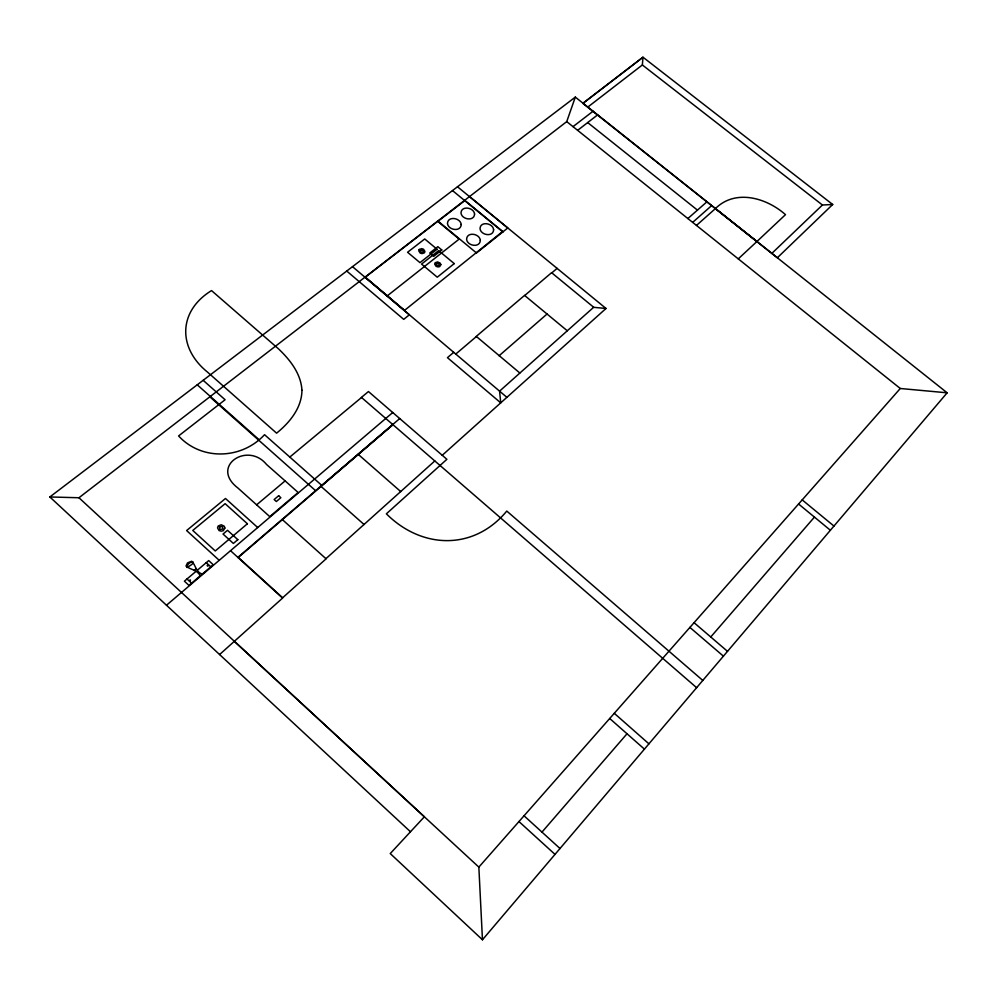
<?xml version="1.0" encoding="UTF-8"?>
<svg xmlns="http://www.w3.org/2000/svg" width="997" height="997" viewBox="0 0 997 997"><rect width="100%" height="100%" fill="white"/><g stroke="black" fill="none" stroke-linecap="round" stroke-linejoin="round"><path stroke-width="1.5" d="M587.669 107.19L642.355 64.967L642.99 57.215L832.694 204.497L777.348 257.762L582.859 103.376L642.99 57.215L583.033 103.252M410.477 831.76L49.85 496.967L78.95 497.752L566.732 121.622L575.319 97.108L947.15 392.806L482.461 939.785L390.238 853.569L424.373 816.792L234.332 641.32M541.969 832.109L627.026 733.767M710.749 636.983L814.437 517.094M482.461 939.785L478.847 867.116L900.279 388.494L947.15 392.806M771.828 253.4L822.425 205.008L832.694 204.497M756.91 241.523L785.486 214.654C766.705 197.892 735.3 188.62 715.36 208.66L756.91 241.523L738.266 258.871M325.932 558.681L434.804 460.938M219.589 654.543L282.587 598.075L230.519 550.693M442.232 455.293L606.014 308.472L469.512 196.583M593.689 307.263L499.572 391.148L500.731 402.85L447.441 357.661L453.722 352.352M696.467 225.422L715.472 208.56M692.666 222.381L711.696 205.556M687.868 218.542L706.948 201.78M499.073 355.767L547.054 314.018M237.872 557.385L399.722 418.553M392.793 424.56L320.884 486.262L364.055 524.509M238.109 557.597L392.98 424.722M166.474 605.241L392.743 412.521M195.624 571.68L184.408 581.189L188.981 585.413L213.246 564.751L208.709 560.588L197.693 569.923M455.754 354.072L476.367 336.562M524.696 295.523L551.578 272.692L593.788 307.338L606.014 308.472M551.802 272.879L557.099 268.38M194.203 570.384L196.284 568.626M256.628 504.831L285.117 480.89L298.14 492.481L269.763 516.633L237.909 488.019C209.557 466.309 247.555 441.26 266.498 464.44L285.117 480.89M289.766 457.1L361.525 397.491M502.488 231.616L404.583 310.341L365.288 277.104M387.135 295.972L459.156 239.106L437.695 221.346L365.101 277.328M577.637 130.345L597.652 114.867M573.013 126.644L593.065 111.228M49.85 496.967L575.319 97.108M642.355 64.967L822.425 205.008M587.694 122.569L697.451 210.118M566.732 121.622L900.279 388.494M457.498 186.775L507.772 227.977L476.504 252.989L438.094 221.197L464.926 200.497L502.962 231.715M452.488 190.577L502.874 231.927M802.199 499.883L833.953 526.055M798.572 503.996L830.376 530.254M567.268 330.767L524.559 295.399L476.279 336.388L519.798 372.978M352.502 266.66L506.887 397.329M364.952 277.203L409.356 314.803L403.723 319.364L346.732 271.047M694.062 622.689L727.511 651.34M689.899 627.412L723.411 656.163M702.798 680.44L506.775 511.062C473.974 550.743 421.868 549.285 386.375 513.816L446.893 459.305L368.466 391.547L361.425 397.392L696.629 687.693M358.135 454.296L400.744 491.596M614.277 713.304L648.935 743.837M609.703 718.488L644.423 749.133M203.151 380.306L225.098 399.747L178.588 435.938C201.631 461 241.91 459.33 264.541 434.692L321.794 485.402M197.232 384.817L219.215 404.333M219.215 404.333L258.734 439.403M209.831 396.818L315.613 490.698M282.151 519.412L326.094 558.831L282.625 597.776L238.059 557.236M257.687 527.525L225.484 498.488L186.613 530.554L219.203 560.302M524.036 815.795L560.002 848.509M518.963 821.553L555.017 854.392M206.267 562.657L210.816 566.819M202.254 574.11C195.636 572.054 195.649 564.701 191.711 561.236L187.523 562.881L186.003 566.047C189.941 569.81 197.431 569.499 200.185 575.88M186.962 579.02L191.623 583.17M78.95 497.752L478.847 867.116M187.05 567.418C201.257 559.803 186.913 560.488 187.05 567.418M301.954 390.288C301.767 407.972 289.678 422.529 276.593 433.172L207.413 372.031C177.516 347.816 178.201 311.027 211.526 290.588L278.499 348.85C290.127 359.917 300.969 373.638 301.954 390.288M493.615 229.684C493.403 237.448 480.616 235.292 480.018 228.612C480.28 220.885 492.992 223.029 493.615 229.684M480.317 240.302C480.093 248.141 467.182 246.035 466.596 239.243C466.87 231.454 479.707 233.547 480.317 240.302M474.584 214.043C474.273 221.72 461.586 219.589 460.988 212.934C461.324 205.282 473.949 207.426 474.584 214.043M461.2 224.524C460.876 232.264 448.052 230.182 447.466 223.428C447.827 215.713 460.589 217.807 461.2 224.524M436.237 263.47L436.836 265.526L439.291 265.352L438.692 263.295L436.237 263.47M440.836 264.641L439.714 266.623L437.957 266.922L436.138 266.373L434.692 264.193L435.091 262.772L437.571 261.912L440.2 263.146L440.836 264.641M420.335 250.197L420.921 252.241L423.376 252.067L422.79 250.035L420.335 250.197M419.189 249.499L418.777 250.908L420.211 253.076L422.03 253.624L424.51 252.777L424.921 251.369L423.488 249.2L421.669 248.652L419.189 249.499M219.465 526.84L219.963 529.432L222.929 529.071L222.431 526.478L219.465 526.84M224.861 528.061L223.316 530.678L221.172 531.152L219.041 530.554L217.533 527.849L218.169 526.005L221.222 524.758L224.25 526.179L224.861 528.061M207.924 565.847C205.37 565.96 209.893 563.479 207.924 565.847M189.455 580.74C190.676 581.899 190.863 578.285 189.455 580.74M237.834 539.664L233.373 543.44L223.041 534.056L227.515 530.304L237.834 539.664M278.661 495.733L274.138 499.547L276.343 501.516L280.855 497.702L278.661 495.733M247.393 523.774L215.265 550.955L192.77 530.441L225.135 503.672L247.393 523.774M454.246 263.607L437.259 277.203L421.557 264.068L438.643 250.621L454.246 263.607M441.783 249.96L433.683 256.329L429.744 253.039L437.845 246.683L441.783 249.96M437.047 249.225L419.974 262.647L407.574 252.266L424.722 238.968L437.047 249.225"/></g></svg>
